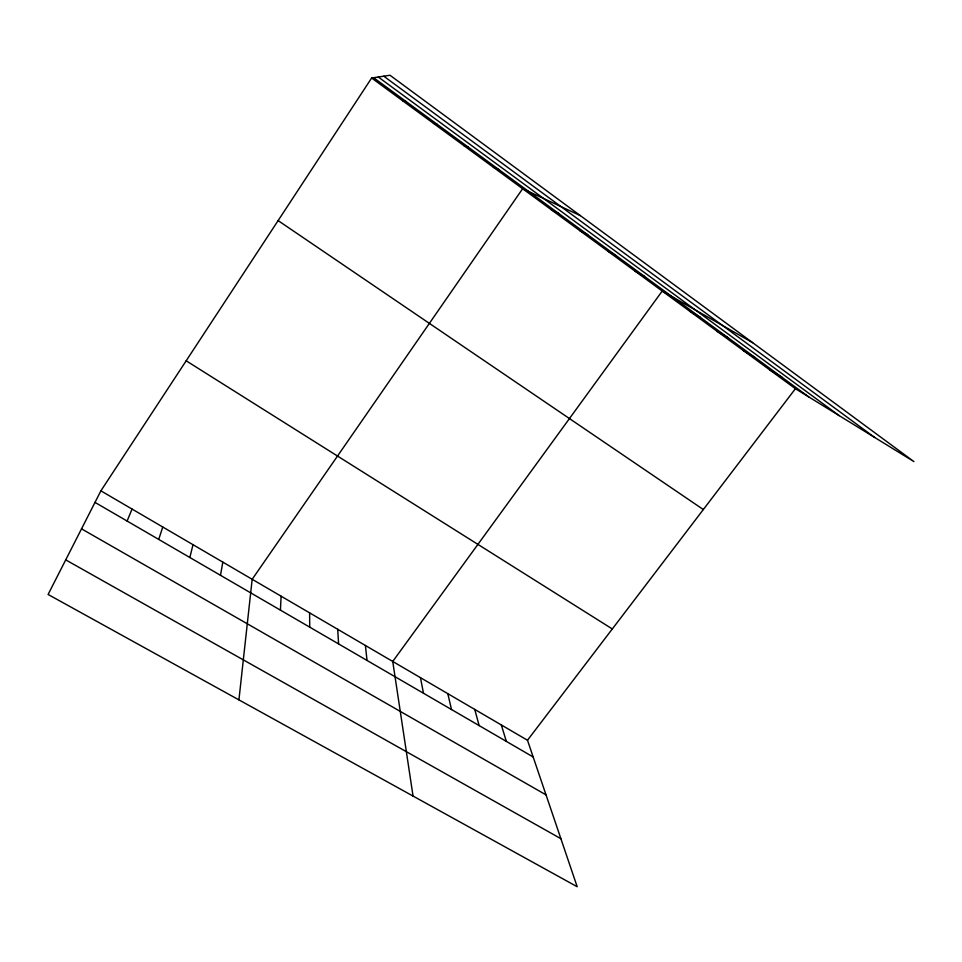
<?xml version="1.0" encoding="UTF-8"?>
<svg xmlns="http://www.w3.org/2000/svg" width="962" height="962" viewBox="0 0 962 962"><rect width="100%" height="100%" fill="white"/><g stroke="black" fill="none" stroke-linecap="round" stroke-linejoin="round"><path stroke-width="1.44" d="M280.423 610.124L281.108 596.199M238.925 699.879L252.176 579.28L522.631 188.72L580.339 215.62M220.49 575.312L222.811 562.121M189.839 557.503L193.013 544.696M158.718 539.417L162.77 527.008M127.104 521.055L132.059 509.066M100.89 490.836L48.1 594.468L577.188 886.736L527.489 740.247L100.89 490.836L371.633 78.018L390.007 75.264L913.9 461.58L795.418 388.708L371.633 78.018M527.489 740.247L795.418 388.708M402.813 100.878L405.76 101.275M433.489 123.376L437.349 124.447M463.672 145.502L468.41 147.234M493.386 167.28L498.965 169.649M551.418 209.824L558.609 213.408M579.761 230.603L587.71 234.752M607.659 251.058L616.365 255.772M635.148 271.212L644.564 276.467M65.729 559.872L560.882 838.684M752.645 342.676L662.217 291.053L392.736 661.459L413.047 796.055M81.529 528.847L546.019 794.865M94.997 502.392L533.164 756.974M689.682 311.195L700.48 317.484M716.714 331.012L728.198 337.818M743.349 350.541L755.471 357.828M769.576 369.769L782.334 377.525M186.171 360.81L612.313 628.956M278.126 220.599L703.33 509.535M378.294 77.02L839.201 415.632M373.653 77.718L808.777 396.921M383.79 76.202L874.662 437.445M501.31 724.939L506.349 741.389M474.747 709.403L479.136 725.576M447.799 693.65L451.515 709.535M420.466 677.669L423.484 693.241M365.428 645.49L367.015 660.437M337.722 629.292L338.576 643.915M309.62 612.866L309.716 627.14"/></g></svg>
